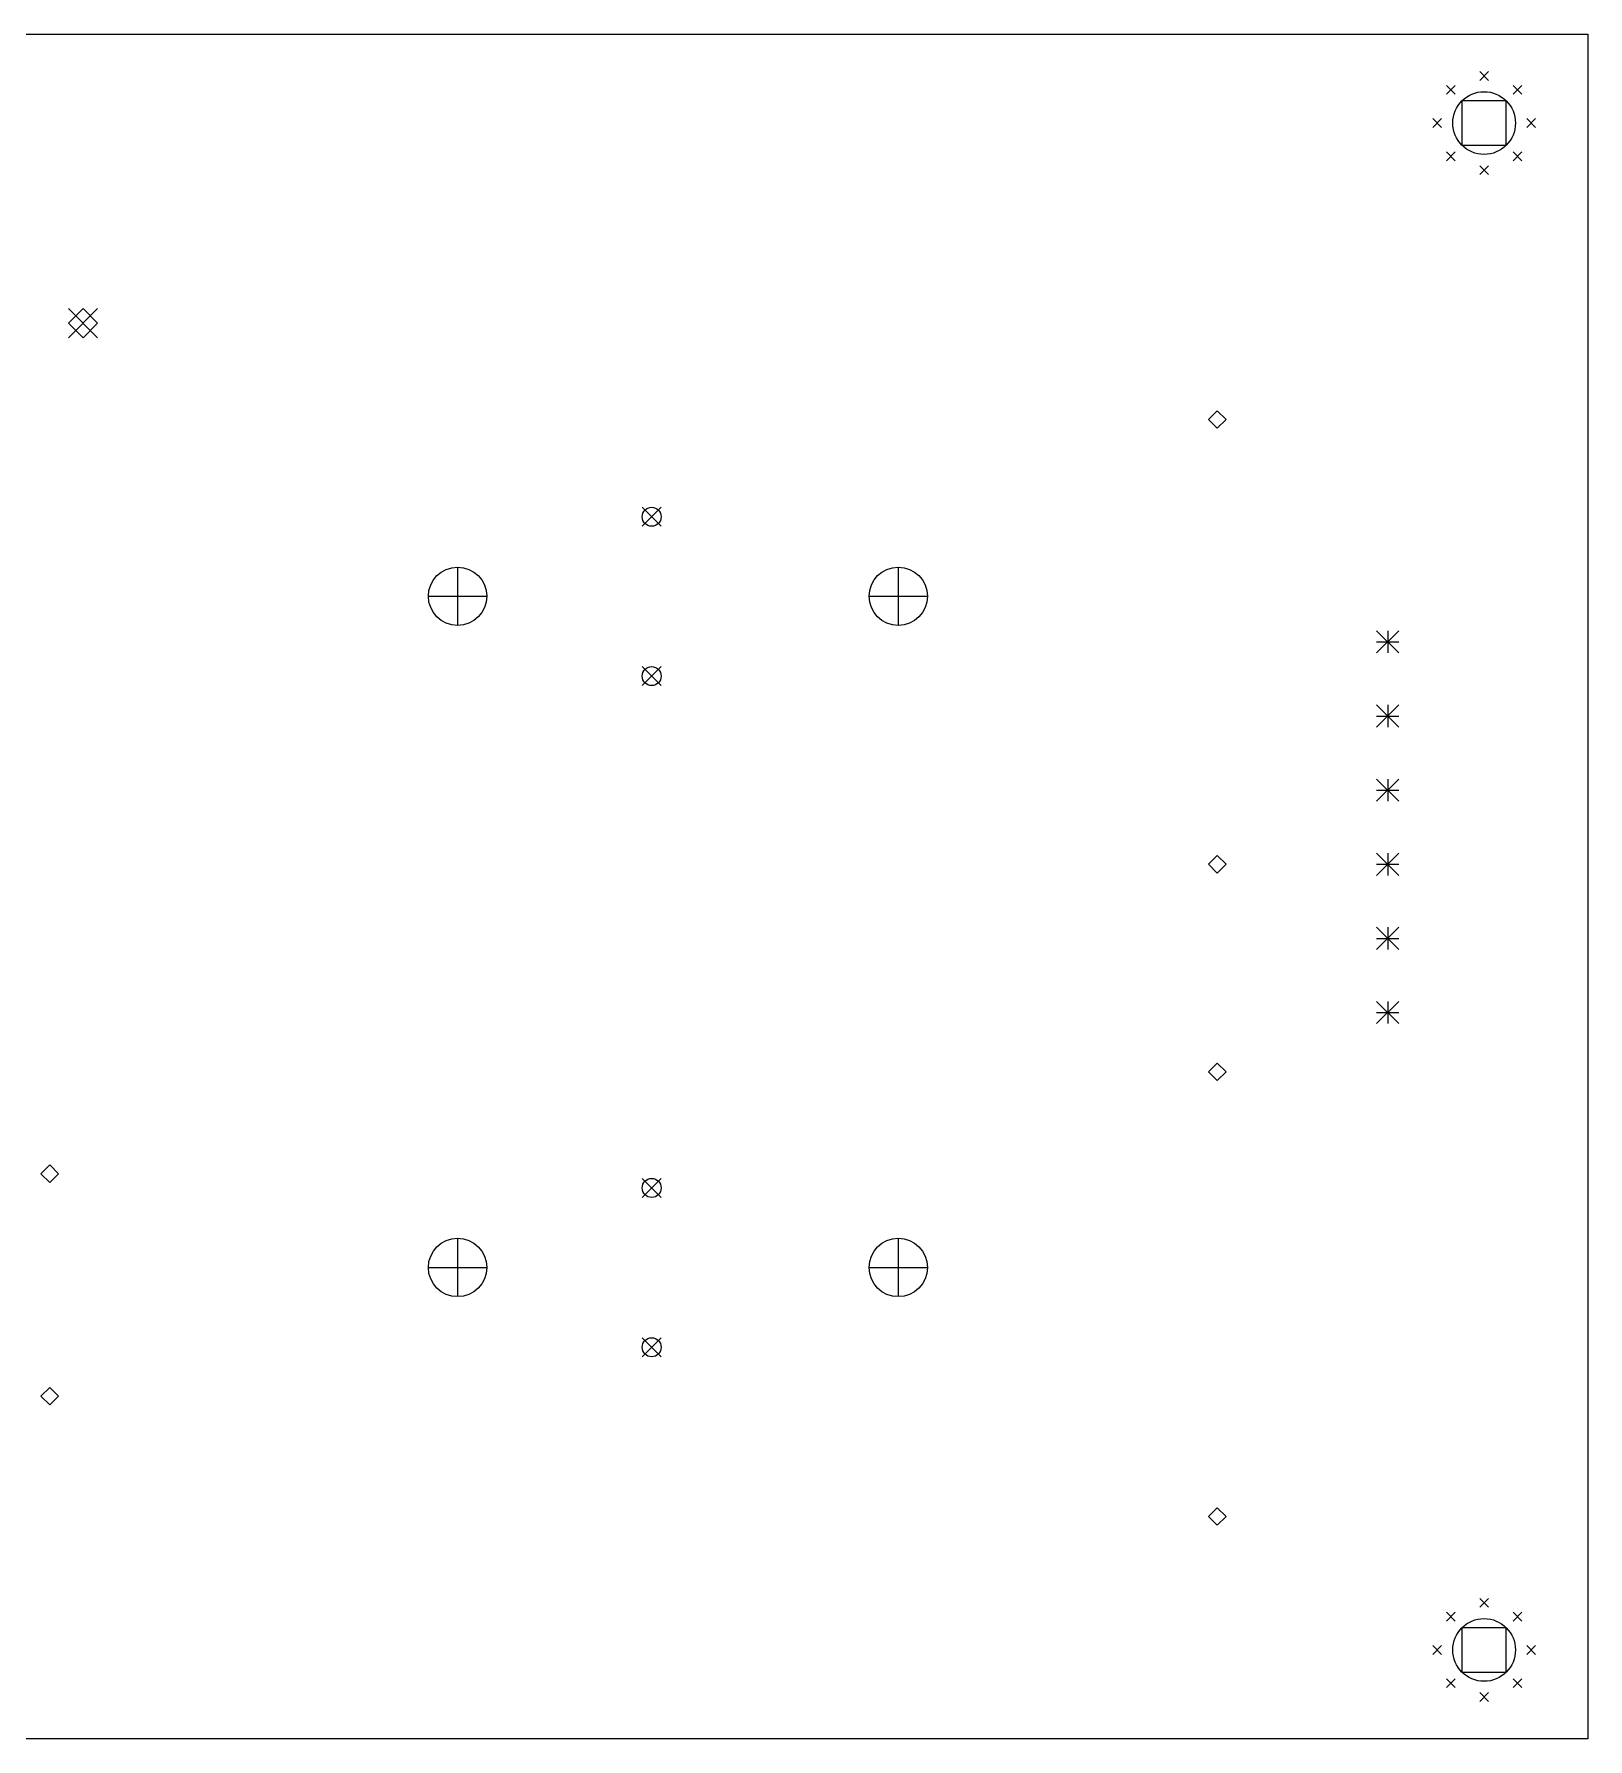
# Model space of a CAD drawing. Extents: x 0.93 to 9.4, y -8.49 to -1.8.
# Drawn here: x 5.208 to 9.4, y -6.4 to -1.8 of the extents above; entities that cross this region are included whole.
import ezdxf

# ---------------------------------------------------------------- set-up
doc = ezdxf.new("R2010")
doc.units = 0
doc.header["$MEASUREMENT"] = 0
doc.layers.add('BLACK', color=7, linetype='CONTINUOUS')

msp = doc.modelspace()

# ---------------------------------------------------------------- linework, layer by layer
at = {"layer": 'BLACK', "linetype": 'CONTINUOUS'}
for p, q in [((1.1, -1.8), (9.4, -1.8)), ((9.4, -1.8), (9.4, -6.4)), ((9.10819, -1.90122), (9.13181, -1.92484)), ((9.13181, -1.90122), (9.10819, -1.92484)), ((9.01841, -1.93841), (9.04203, -1.96203)), ((9.04203, -1.93841), (9.01841, -1.96203)), ((9.19797, -1.93841), (9.22159, -1.96203)), ((9.22159, -1.93841), (9.19797, -1.96203)), ((9.17985, -1.98015), (9.06015, -1.98015)), ((9.06015, -1.98015), (9.06015, -2.09985)), ((9.17985, -2.09985), (9.17985, -1.98015)), ((8.98122, -2.02819), (9.00484, -2.05181)), ((9.00484, -2.02819), (8.98122, -2.05181)), ((9.23516, -2.02819), (9.25878, -2.05181)), ((9.25878, -2.02819), (9.23516, -2.05181)), ((9.06015, -2.09985), (9.17985, -2.09985)), ((9.01841, -2.11797), (9.04203, -2.14159)), ((9.04203, -2.11797), (9.01841, -2.14159)), ((9.10819, -2.15516), (9.13181, -2.17878)), ((9.13181, -2.15516), (9.10819, -2.17878)), ((9.19797, -2.11797), (9.22159, -2.14159)), ((9.22159, -2.11797), (9.19797, -2.14159)), ((5.30063, -2.54063), (5.37937, -2.61937)), ((5.37937, -2.54063), (5.30063, -2.61937)), ((5.34, -2.54063), (5.30063, -2.58)), ((5.37937, -2.58), (5.34, -2.54063)), ((5.30063, -2.58), (5.34, -2.61937)), ((5.34, -2.61937), (5.37937, -2.58)), ((8.4, -2.81638), (8.37638, -2.84)), ((8.37638, -2.84), (8.4, -2.86362)), ((8.42362, -2.84), (8.4, -2.81638)), ((8.4, -2.86362), (8.42362, -2.84)), ((6.84843, -3.07677), (6.89961, -3.12795)), ((6.89961, -3.07677), (6.84843, -3.12795)), ((6.35039, -3.23819), (6.35039, -3.39567)), ((7.53937, -3.23819), (7.53937, -3.39567)), ((6.27165, -3.31693), (6.42913, -3.31693)), ((7.46063, -3.31693), (7.61811, -3.31693)), ((8.83008, -3.41008), (8.88992, -3.46992)), ((8.88992, -3.41008), (8.83008, -3.46992)), ((8.83008, -3.44), (8.88992, -3.44)), ((8.86, -3.41008), (8.86, -3.46992)), ((6.84843, -3.50669), (6.89961, -3.55787)), ((6.89961, -3.50669), (6.84843, -3.55787)), ((8.83008, -3.61008), (8.88992, -3.66992)), ((8.88992, -3.61008), (8.83008, -3.66992)), ((8.86, -3.61008), (8.86, -3.66992)), ((8.83008, -3.64), (8.88992, -3.64)), ((8.83008, -3.81008), (8.88992, -3.86992)), ((8.88992, -3.81008), (8.83008, -3.86992)), ((8.86, -3.81008), (8.86, -3.86992)), ((8.83008, -3.84), (8.88992, -3.84)), ((8.4, -4.01638), (8.37638, -4.04)), ((8.37638, -4.04), (8.4, -4.06362)), ((8.42362, -4.04), (8.4, -4.01638)), ((8.4, -4.06362), (8.42362, -4.04)), ((8.83008, -4.01008), (8.88992, -4.06992)), ((8.88992, -4.01008), (8.83008, -4.06992)), ((8.83008, -4.04), (8.88992, -4.04)), ((8.86, -4.01008), (8.86, -4.06992)), ((8.83008, -4.21008), (8.88992, -4.26992)), ((8.88992, -4.21008), (8.83008, -4.26992)), ((8.86, -4.21008), (8.86, -4.26992)), ((8.83008, -4.24), (8.88992, -4.24)), ((8.83008, -4.41008), (8.88992, -4.46992)), ((8.88992, -4.41008), (8.83008, -4.46992)), ((8.86, -4.41008), (8.86, -4.46992)), ((8.83008, -4.44), (8.88992, -4.44)), ((8.4, -4.57638), (8.37638, -4.6)), ((8.37638, -4.6), (8.4, -4.62362)), ((8.42362, -4.6), (8.4, -4.57638)), ((8.4, -4.62362), (8.42362, -4.6)), ((5.25, -4.85138), (5.22638, -4.875)), ((5.22638, -4.875), (5.25, -4.89862)), ((5.27362, -4.875), (5.25, -4.85138)), ((5.25, -4.89862), (5.27362, -4.875)), ((6.84843, -4.8878), (6.89961, -4.93898)), ((6.89961, -4.8878), (6.84843, -4.93898)), ((6.35039, -5.04921), (6.35039, -5.20669)), ((7.53937, -5.04921), (7.53937, -5.20669)), ((6.27165, -5.12795), (6.42913, -5.12795)), ((7.46063, -5.12795), (7.61811, -5.12795)), ((6.84843, -5.31772), (6.89961, -5.3689)), ((6.89961, -5.31772), (6.84843, -5.3689)), ((5.25, -5.45138), (5.22638, -5.475)), ((5.27362, -5.475), (5.25, -5.45138)), ((5.22638, -5.475), (5.25, -5.49862)), ((5.25, -5.49862), (5.27362, -5.475)), ((8.4, -5.77638), (8.37638, -5.8)), ((8.42362, -5.8), (8.4, -5.77638)), ((8.37638, -5.8), (8.4, -5.82362)), ((8.4, -5.82362), (8.42362, -5.8)), ((9.10819, -6.02122), (9.13181, -6.04484)), ((9.13181, -6.02122), (9.10819, -6.04484)), ((9.01841, -6.05841), (9.04203, -6.08203)), ((9.04203, -6.05841), (9.01841, -6.08203)), ((9.19797, -6.05841), (9.22159, -6.08203)), ((9.22159, -6.05841), (9.19797, -6.08203)), ((9.17985, -6.10015), (9.06015, -6.10015)), ((9.06015, -6.10015), (9.06015, -6.21985)), ((9.17985, -6.21985), (9.17985, -6.10015)), ((8.98122, -6.14819), (9.00484, -6.17181)), ((9.00484, -6.14819), (8.98122, -6.17181)), ((9.23516, -6.14819), (9.25878, -6.17181)), ((9.25878, -6.14819), (9.23516, -6.17181)), ((9.01841, -6.23797), (9.04203, -6.26159)), ((9.04203, -6.23797), (9.01841, -6.26159)), ((9.06015, -6.21985), (9.17985, -6.21985)), ((9.19797, -6.23797), (9.22159, -6.26159)), ((9.22159, -6.23797), (9.19797, -6.26159)), ((9.10819, -6.27516), (9.13181, -6.29878)), ((9.13181, -6.27516), (9.10819, -6.29878)), ((9.4, -6.4), (1.1, -6.4))]:
    msp.add_line(p, q, dxfattribs=at)
at = {"layer": 'BLACK'}
for centre, radius in [((9.12, -2.04), 0.08465), ((6.87402, -3.10236), 0.02559), ((6.35039, -3.31693), 0.07874), ((7.53937, -3.31693), 0.07874), ((6.87402, -3.53228), 0.02559), ((6.87402, -4.91339), 0.02559), ((6.35039, -5.12795), 0.07874), ((7.53937, -5.12795), 0.07874), ((6.87402, -5.34331), 0.02559), ((9.12, -6.16), 0.08465)]:
    msp.add_circle(centre, radius, dxfattribs=at)

doc.saveas('drawing.dxf')
